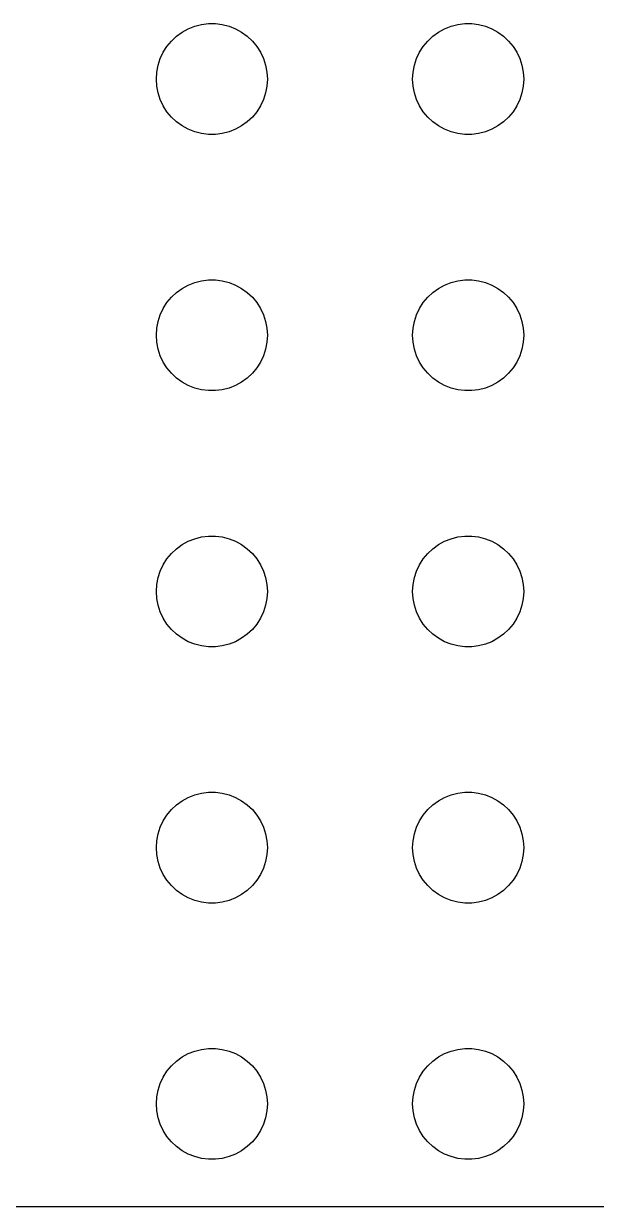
# Model space of a CAD drawing. Header units: metres. Extents: x 9 to 156, y 9 to 156.
# Drawn here: x 49 to 82.5, y 9 to 78.2 of the extents above; entities that cross this region are included whole.
import ezdxf

# ---------------------------------------------------------------- set-up
doc = ezdxf.new("R2010")
doc.units = ezdxf.units.M

msp = doc.modelspace()

# ---------------------------------------------------------------- linework, layer by layer
for p, q in [((57.9284, 77.5042), (58.2586, 77.7441)), ((58.2586, 77.7441), (58.6162, 77.9407)), ((58.6162, 77.9407), (58.9957, 78.0909)), ((58.9957, 78.0909), (59.391, 78.1924)), ((59.391, 78.1924), (59.7959, 78.2436)), ((59.7959, 78.2436), (60.2041, 78.2436)), ((60.2041, 78.2436), (60.609, 78.1924)), ((60.609, 78.1924), (61.0043, 78.0909)), ((61.0043, 78.0909), (61.3838, 77.9407)), ((61.3838, 77.9407), (61.7414, 77.7441)), ((61.7414, 77.7441), (62.0716, 77.5042)), ((72.9284, 77.5042), (73.2586, 77.7441)), ((73.2586, 77.7441), (73.6162, 77.9407)), ((73.6162, 77.9407), (73.9957, 78.0909)), ((73.9957, 78.0909), (74.391, 78.1924)), ((74.391, 78.1924), (74.7959, 78.2436)), ((74.7959, 78.2436), (75.2041, 78.2436)), ((75.2041, 78.2436), (75.609, 78.1924)), ((75.609, 78.1924), (76.0043, 78.0909)), ((76.0043, 78.0909), (76.3838, 77.9407)), ((76.3838, 77.9407), (76.7414, 77.7441)), ((76.7414, 77.7441), (77.0716, 77.5042)), ((57.152, 76.5657), (57.3707, 76.9103)), ((57.3707, 76.9103), (57.6308, 77.2248)), ((57.6308, 77.2248), (57.9284, 77.5042)), ((62.0716, 77.5042), (62.3691, 77.2248)), ((62.3691, 77.2248), (62.6293, 76.9103)), ((62.6293, 76.9103), (62.848, 76.5657)), ((72.152, 76.5657), (72.3707, 76.9103)), ((72.3707, 76.9103), (72.6308, 77.2248)), ((72.6308, 77.2248), (72.9284, 77.5042)), ((77.0716, 77.5042), (77.3691, 77.2248)), ((77.3691, 77.2248), (77.6293, 76.9103)), ((77.6293, 76.9103), (77.848, 76.5657)), ((56.8521, 75.8082), (56.9782, 76.1964)), ((56.9782, 76.1964), (57.152, 76.5657)), ((62.848, 76.5657), (63.0218, 76.1964)), ((63.0218, 76.1964), (63.1479, 75.8082)), ((71.8521, 75.8082), (71.9782, 76.1964)), ((71.9782, 76.1964), (72.152, 76.5657)), ((77.848, 76.5657), (78.0218, 76.1964)), ((78.0218, 76.1964), (78.1479, 75.8082)), ((56.7756, 75.4073), (56.8521, 75.8082)), ((63.1479, 75.8082), (63.2244, 75.4073)), ((71.7756, 75.4073), (71.8521, 75.8082)), ((78.1479, 75.8082), (78.2244, 75.4073)), ((56.75, 75), (56.7756, 75.4073)), ((56.7756, 74.5927), (56.75, 75)), ((63.2244, 75.4073), (63.25, 75)), ((63.25, 75), (63.2244, 74.5927)), ((71.75, 75), (71.7756, 75.4073)), ((71.7756, 74.5927), (71.75, 75)), ((78.2244, 75.4073), (78.25, 75)), ((78.25, 75), (78.2244, 74.5927)), ((56.8521, 74.1918), (56.7756, 74.5927)), ((56.9782, 73.8036), (56.8521, 74.1918)), ((63.1479, 74.1918), (63.0218, 73.8036)), ((63.2244, 74.5927), (63.1479, 74.1918)), ((71.8521, 74.1918), (71.7756, 74.5927)), ((71.9782, 73.8036), (71.8521, 74.1918)), ((78.1479, 74.1918), (78.0218, 73.8036)), ((78.2244, 74.5927), (78.1479, 74.1918)), ((57.152, 73.4343), (56.9782, 73.8036)), ((57.3707, 73.0897), (57.152, 73.4343)), ((62.848, 73.4343), (62.6293, 73.0897)), ((63.0218, 73.8036), (62.848, 73.4343)), ((72.152, 73.4343), (71.9782, 73.8036)), ((72.3707, 73.0897), (72.152, 73.4343)), ((77.848, 73.4343), (77.6293, 73.0897)), ((78.0218, 73.8036), (77.848, 73.4343)), ((57.6308, 72.7752), (57.3707, 73.0897)), ((57.9284, 72.4958), (57.6308, 72.7752)), ((62.3691, 72.7752), (62.0716, 72.4958)), ((62.6293, 73.0897), (62.3691, 72.7752)), ((72.6308, 72.7752), (72.3707, 73.0897)), ((72.9284, 72.4958), (72.6308, 72.7752)), ((77.3691, 72.7752), (77.0716, 72.4958)), ((77.6293, 73.0897), (77.3691, 72.7752)), ((58.2586, 72.2559), (57.9284, 72.4958)), ((58.6162, 72.0593), (58.2586, 72.2559)), ((58.9957, 71.9091), (58.6162, 72.0593)), ((61.3838, 72.0593), (61.0043, 71.9091)), ((61.7414, 72.2559), (61.3838, 72.0593)), ((62.0716, 72.4958), (61.7414, 72.2559)), ((73.2586, 72.2559), (72.9284, 72.4958)), ((73.6162, 72.0593), (73.2586, 72.2559)), ((73.9957, 71.9091), (73.6162, 72.0593)), ((76.3838, 72.0593), (76.0043, 71.9091)), ((76.7414, 72.2559), (76.3838, 72.0593)), ((77.0716, 72.4958), (76.7414, 72.2559)), ((59.391, 71.8076), (58.9957, 71.9091)), ((59.7959, 71.7564), (59.391, 71.8076)), ((60.2041, 71.7564), (59.7959, 71.7564)), ((60.609, 71.8076), (60.2041, 71.7564)), ((61.0043, 71.9091), (60.609, 71.8076)), ((74.391, 71.8076), (73.9957, 71.9091)), ((74.7959, 71.7564), (74.391, 71.8076)), ((75.2041, 71.7564), (74.7959, 71.7564)), ((75.609, 71.8076), (75.2041, 71.7564)), ((76.0043, 71.9091), (75.609, 71.8076)), ((58.6162, 62.9407), (58.9957, 63.0909)), ((58.9957, 63.0909), (59.391, 63.1924)), ((59.391, 63.1924), (59.7959, 63.2436)), ((59.7959, 63.2436), (60.2041, 63.2436)), ((60.2041, 63.2436), (60.609, 63.1924)), ((60.609, 63.1924), (61.0043, 63.0909)), ((61.0043, 63.0909), (61.3838, 62.9407)), ((73.6162, 62.9407), (73.9957, 63.0909)), ((73.9957, 63.0909), (74.391, 63.1924)), ((74.391, 63.1924), (74.7959, 63.2436)), ((74.7959, 63.2436), (75.2041, 63.2436)), ((75.2041, 63.2436), (75.609, 63.1924)), ((75.609, 63.1924), (76.0043, 63.0909)), ((76.0043, 63.0909), (76.3838, 62.9407)), ((57.6308, 62.2248), (57.9284, 62.5042)), ((57.9284, 62.5042), (58.2586, 62.7441)), ((58.2586, 62.7441), (58.6162, 62.9407)), ((61.3838, 62.9407), (61.7414, 62.7441)), ((61.7414, 62.7441), (62.0716, 62.5042)), ((62.0716, 62.5042), (62.3691, 62.2248)), ((72.6308, 62.2248), (72.9284, 62.5042)), ((72.9284, 62.5042), (73.2586, 62.7441)), ((73.2586, 62.7441), (73.6162, 62.9407)), ((76.3838, 62.9407), (76.7414, 62.7441)), ((76.7414, 62.7441), (77.0716, 62.5042)), ((77.0716, 62.5042), (77.3691, 62.2248)), ((57.152, 61.5657), (57.3707, 61.9103)), ((57.3707, 61.9103), (57.6308, 62.2248)), ((62.3691, 62.2248), (62.6293, 61.9103)), ((62.6293, 61.9103), (62.848, 61.5657)), ((72.152, 61.5657), (72.3707, 61.9103)), ((72.3707, 61.9103), (72.6308, 62.2248)), ((77.3691, 62.2248), (77.6293, 61.9103)), ((77.6293, 61.9103), (77.848, 61.5657)), ((56.8521, 60.8082), (56.9782, 61.1964)), ((56.9782, 61.1964), (57.152, 61.5657)), ((62.848, 61.5657), (63.0218, 61.1964)), ((63.0218, 61.1964), (63.1479, 60.8082)), ((71.8521, 60.8082), (71.9782, 61.1964)), ((71.9782, 61.1964), (72.152, 61.5657)), ((77.848, 61.5657), (78.0218, 61.1964)), ((78.0218, 61.1964), (78.1479, 60.8082)), ((56.75, 60), (56.7756, 60.4073)), ((56.7756, 60.4073), (56.8521, 60.8082)), ((63.1479, 60.8082), (63.2244, 60.4073)), ((63.2244, 60.4073), (63.25, 60)), ((71.75, 60), (71.7756, 60.4073)), ((71.7756, 60.4073), (71.8521, 60.8082)), ((78.1479, 60.8082), (78.2244, 60.4073)), ((78.2244, 60.4073), (78.25, 60)), ((56.7756, 59.5927), (56.75, 60)), ((56.8521, 59.1918), (56.7756, 59.5927)), ((63.2244, 59.5927), (63.1479, 59.1918)), ((63.25, 60), (63.2244, 59.5927)), ((71.7756, 59.5927), (71.75, 60)), ((71.8521, 59.1918), (71.7756, 59.5927)), ((78.2244, 59.5927), (78.1479, 59.1918)), ((78.25, 60), (78.2244, 59.5927)), ((56.9782, 58.8036), (56.8521, 59.1918)), ((63.1479, 59.1918), (63.0218, 58.8036)), ((71.9782, 58.8036), (71.8521, 59.1918)), ((78.1479, 59.1918), (78.0218, 58.8036)), ((57.152, 58.4343), (56.9782, 58.8036)), ((57.3707, 58.0897), (57.152, 58.4343)), ((62.848, 58.4343), (62.6293, 58.0897)), ((63.0218, 58.8036), (62.848, 58.4343)), ((72.152, 58.4343), (71.9782, 58.8036)), ((72.3707, 58.0897), (72.152, 58.4343)), ((77.848, 58.4343), (77.6293, 58.0897)), ((78.0218, 58.8036), (77.848, 58.4343)), ((57.6308, 57.7752), (57.3707, 58.0897)), ((57.9284, 57.4958), (57.6308, 57.7752)), ((58.2586, 57.2559), (57.9284, 57.4958)), ((62.0716, 57.4958), (61.7414, 57.2559)), ((62.3691, 57.7752), (62.0716, 57.4958)), ((62.6293, 58.0897), (62.3691, 57.7752)), ((72.6308, 57.7752), (72.3707, 58.0897)), ((72.9284, 57.4958), (72.6308, 57.7752)), ((73.2586, 57.2559), (72.9284, 57.4958)), ((77.0716, 57.4958), (76.7414, 57.2559)), ((77.3691, 57.7752), (77.0716, 57.4958)), ((77.6293, 58.0897), (77.3691, 57.7752)), ((58.6162, 57.0593), (58.2586, 57.2559)), ((58.9957, 56.9091), (58.6162, 57.0593)), ((59.391, 56.8076), (58.9957, 56.9091)), ((59.7959, 56.7564), (59.391, 56.8076)), ((60.609, 56.8076), (60.2041, 56.7564)), ((61.0043, 56.9091), (60.609, 56.8076)), ((61.3838, 57.0593), (61.0043, 56.9091)), ((61.7414, 57.2559), (61.3838, 57.0593)), ((73.6162, 57.0593), (73.2586, 57.2559)), ((73.9957, 56.9091), (73.6162, 57.0593)), ((74.391, 56.8076), (73.9957, 56.9091)), ((74.7959, 56.7564), (74.391, 56.8076)), ((75.609, 56.8076), (75.2041, 56.7564)), ((76.0043, 56.9091), (75.609, 56.8076)), ((76.3838, 57.0593), (76.0043, 56.9091)), ((76.7414, 57.2559), (76.3838, 57.0593)), ((60.2041, 56.7564), (59.7959, 56.7564)), ((75.2041, 56.7564), (74.7959, 56.7564)), ((58.2586, 47.7441), (58.6162, 47.9407)), ((58.6162, 47.9407), (58.9957, 48.0909)), ((58.9957, 48.0909), (59.391, 48.1924)), ((59.391, 48.1924), (59.7959, 48.2436)), ((59.7959, 48.2436), (60.2041, 48.2436)), ((60.2041, 48.2436), (60.609, 48.1924)), ((60.609, 48.1924), (61.0043, 48.0909)), ((61.0043, 48.0909), (61.3838, 47.9407)), ((61.3838, 47.9407), (61.7414, 47.7441)), ((73.2586, 47.7441), (73.6162, 47.9407)), ((73.6162, 47.9407), (73.9957, 48.0909)), ((73.9957, 48.0909), (74.391, 48.1924)), ((74.391, 48.1924), (74.7959, 48.2436)), ((74.7959, 48.2436), (75.2041, 48.2436)), ((75.2041, 48.2436), (75.609, 48.1924)), ((75.609, 48.1924), (76.0043, 48.0909)), ((76.0043, 48.0909), (76.3838, 47.9407)), ((76.3838, 47.9407), (76.7414, 47.7441)), ((57.3707, 46.9103), (57.6308, 47.2248)), ((57.6308, 47.2248), (57.9284, 47.5042)), ((57.9284, 47.5042), (58.2586, 47.7441)), ((61.7414, 47.7441), (62.0716, 47.5042)), ((62.0716, 47.5042), (62.3691, 47.2248)), ((62.3691, 47.2248), (62.6293, 46.9103)), ((72.3707, 46.9103), (72.6308, 47.2248)), ((72.6308, 47.2248), (72.9284, 47.5042)), ((72.9284, 47.5042), (73.2586, 47.7441)), ((76.7414, 47.7441), (77.0716, 47.5042)), ((77.0716, 47.5042), (77.3691, 47.2248)), ((77.3691, 47.2248), (77.6293, 46.9103)), ((56.9782, 46.1964), (57.152, 46.5657)), ((57.152, 46.5657), (57.3707, 46.9103)), ((62.6293, 46.9103), (62.848, 46.5657)), ((62.848, 46.5657), (63.0218, 46.1964)), ((71.9782, 46.1964), (72.152, 46.5657)), ((72.152, 46.5657), (72.3707, 46.9103)), ((77.6293, 46.9103), (77.848, 46.5657)), ((77.848, 46.5657), (78.0218, 46.1964)), ((56.7756, 45.4073), (56.8521, 45.8082)), ((56.8521, 45.8082), (56.9782, 46.1964)), ((63.0218, 46.1964), (63.1479, 45.8082)), ((63.1479, 45.8082), (63.2244, 45.4073)), ((71.7756, 45.4073), (71.8521, 45.8082)), ((71.8521, 45.8082), (71.9782, 46.1964)), ((78.0218, 46.1964), (78.1479, 45.8082)), ((78.1479, 45.8082), (78.2244, 45.4073)), ((56.75, 45), (56.7756, 45.4073)), ((63.2244, 45.4073), (63.25, 45)), ((71.75, 45), (71.7756, 45.4073)), ((78.2244, 45.4073), (78.25, 45)), ((56.7756, 44.5927), (56.75, 45)), ((56.8521, 44.1918), (56.7756, 44.5927)), ((63.2244, 44.5927), (63.1479, 44.1918)), ((63.25, 45), (63.2244, 44.5927)), ((71.7756, 44.5927), (71.75, 45)), ((71.8521, 44.1918), (71.7756, 44.5927)), ((78.2244, 44.5927), (78.1479, 44.1918)), ((78.25, 45), (78.2244, 44.5927)), ((56.9782, 43.8036), (56.8521, 44.1918)), ((57.152, 43.4343), (56.9782, 43.8036)), ((63.0218, 43.8036), (62.848, 43.4343)), ((63.1479, 44.1918), (63.0218, 43.8036)), ((71.9782, 43.8036), (71.8521, 44.1918)), ((72.152, 43.4343), (71.9782, 43.8036)), ((78.0218, 43.8036), (77.848, 43.4343)), ((78.1479, 44.1918), (78.0218, 43.8036)), ((57.3707, 43.0897), (57.152, 43.4343)), ((57.6308, 42.7752), (57.3707, 43.0897)), ((62.6293, 43.0897), (62.3691, 42.7752)), ((62.848, 43.4343), (62.6293, 43.0897)), ((72.3707, 43.0897), (72.152, 43.4343)), ((72.6308, 42.7752), (72.3707, 43.0897)), ((77.6293, 43.0897), (77.3691, 42.7752)), ((77.848, 43.4343), (77.6293, 43.0897)), ((57.9284, 42.4958), (57.6308, 42.7752)), ((58.2586, 42.2559), (57.9284, 42.4958)), ((58.6162, 42.0593), (58.2586, 42.2559)), ((61.7414, 42.2559), (61.3838, 42.0593)), ((62.0716, 42.4958), (61.7414, 42.2559)), ((62.3691, 42.7752), (62.0716, 42.4958)), ((72.9284, 42.4958), (72.6308, 42.7752)), ((73.2586, 42.2559), (72.9284, 42.4958)), ((73.6162, 42.0593), (73.2586, 42.2559)), ((76.7414, 42.2559), (76.3838, 42.0593)), ((77.0716, 42.4958), (76.7414, 42.2559)), ((77.3691, 42.7752), (77.0716, 42.4958)), ((58.9957, 41.9091), (58.6162, 42.0593)), ((59.391, 41.8076), (58.9957, 41.9091)), ((59.7959, 41.7564), (59.391, 41.8076)), ((60.2041, 41.7564), (59.7959, 41.7564)), ((60.609, 41.8076), (60.2041, 41.7564)), ((61.0043, 41.9091), (60.609, 41.8076)), ((61.3838, 42.0593), (61.0043, 41.9091)), ((73.9957, 41.9091), (73.6162, 42.0593)), ((74.391, 41.8076), (73.9957, 41.9091)), ((74.7959, 41.7564), (74.391, 41.8076)), ((75.2041, 41.7564), (74.7959, 41.7564)), ((75.609, 41.8076), (75.2041, 41.7564)), ((76.0043, 41.9091), (75.609, 41.8076)), ((76.3838, 42.0593), (76.0043, 41.9091)), ((59.391, 33.1924), (59.7959, 33.2436)), ((59.7959, 33.2436), (60.2041, 33.2436)), ((60.2041, 33.2436), (60.609, 33.1924)), ((74.391, 33.1924), (74.7959, 33.2436)), ((74.7959, 33.2436), (75.2041, 33.2436)), ((75.2041, 33.2436), (75.609, 33.1924)), ((57.9284, 32.5042), (58.2586, 32.7441)), ((58.2586, 32.7441), (58.6162, 32.9407)), ((58.6162, 32.9407), (58.9957, 33.0909)), ((58.9957, 33.0909), (59.391, 33.1924)), ((60.609, 33.1924), (61.0043, 33.0909)), ((61.0043, 33.0909), (61.3838, 32.9407)), ((61.3838, 32.9407), (61.7414, 32.7441)), ((61.7414, 32.7441), (62.0716, 32.5042)), ((72.9284, 32.5042), (73.2586, 32.7441)), ((73.2586, 32.7441), (73.6162, 32.9407)), ((73.6162, 32.9407), (73.9957, 33.0909)), ((73.9957, 33.0909), (74.391, 33.1924)), ((75.609, 33.1924), (76.0043, 33.0909)), ((76.0043, 33.0909), (76.3838, 32.9407)), ((76.3838, 32.9407), (76.7414, 32.7441)), ((76.7414, 32.7441), (77.0716, 32.5042)), ((57.152, 31.5657), (57.3707, 31.9103)), ((57.3707, 31.9103), (57.6308, 32.2248)), ((57.6308, 32.2248), (57.9284, 32.5042)), ((62.0716, 32.5042), (62.3691, 32.2248)), ((62.3691, 32.2248), (62.6293, 31.9103)), ((62.6293, 31.9103), (62.848, 31.5657)), ((72.152, 31.5657), (72.3707, 31.9103)), ((72.3707, 31.9103), (72.6308, 32.2248)), ((72.6308, 32.2248), (72.9284, 32.5042)), ((77.0716, 32.5042), (77.3691, 32.2248)), ((77.3691, 32.2248), (77.6293, 31.9103)), ((77.6293, 31.9103), (77.848, 31.5657)), ((56.8521, 30.8082), (56.9782, 31.1964)), ((56.9782, 31.1964), (57.152, 31.5657)), ((62.848, 31.5657), (63.0218, 31.1964)), ((63.0218, 31.1964), (63.1479, 30.8082)), ((71.8521, 30.8082), (71.9782, 31.1964)), ((71.9782, 31.1964), (72.152, 31.5657)), ((77.848, 31.5657), (78.0218, 31.1964)), ((78.0218, 31.1964), (78.1479, 30.8082)), ((56.7756, 30.4073), (56.8521, 30.8082)), ((63.1479, 30.8082), (63.2244, 30.4073)), ((71.7756, 30.4073), (71.8521, 30.8082)), ((78.1479, 30.8082), (78.2244, 30.4073)), ((56.75, 30), (56.7756, 30.4073)), ((56.7756, 29.5927), (56.75, 30)), ((63.2244, 30.4073), (63.25, 30)), ((63.25, 30), (63.2244, 29.5927)), ((71.75, 30), (71.7756, 30.4073)), ((71.7756, 29.5927), (71.75, 30)), ((78.2244, 30.4073), (78.25, 30)), ((78.25, 30), (78.2244, 29.5927)), ((56.8521, 29.1918), (56.7756, 29.5927)), ((56.9782, 28.8036), (56.8521, 29.1918)), ((63.1479, 29.1918), (63.0218, 28.8036)), ((63.2244, 29.5927), (63.1479, 29.1918)), ((71.8521, 29.1918), (71.7756, 29.5927)), ((71.9782, 28.8036), (71.8521, 29.1918)), ((78.1479, 29.1918), (78.0218, 28.8036)), ((78.2244, 29.5927), (78.1479, 29.1918)), ((57.152, 28.4343), (56.9782, 28.8036)), ((57.3707, 28.0897), (57.152, 28.4343)), ((62.848, 28.4343), (62.6293, 28.0897)), ((63.0218, 28.8036), (62.848, 28.4343)), ((72.152, 28.4343), (71.9782, 28.8036)), ((72.3707, 28.0897), (72.152, 28.4343)), ((77.848, 28.4343), (77.6293, 28.0897)), ((78.0218, 28.8036), (77.848, 28.4343)), ((57.6308, 27.7752), (57.3707, 28.0897)), ((57.9284, 27.4958), (57.6308, 27.7752)), ((62.3691, 27.7752), (62.0716, 27.4958)), ((62.6293, 28.0897), (62.3691, 27.7752)), ((72.6308, 27.7752), (72.3707, 28.0897)), ((72.9284, 27.4958), (72.6308, 27.7752)), ((77.3691, 27.7752), (77.0716, 27.4958)), ((77.6293, 28.0897), (77.3691, 27.7752)), ((58.2586, 27.2559), (57.9284, 27.4958)), ((58.6162, 27.0593), (58.2586, 27.2559)), ((58.9957, 26.9091), (58.6162, 27.0593)), ((61.3838, 27.0593), (61.0043, 26.9091)), ((61.7414, 27.2559), (61.3838, 27.0593)), ((62.0716, 27.4958), (61.7414, 27.2559)), ((73.2586, 27.2559), (72.9284, 27.4958)), ((73.6162, 27.0593), (73.2586, 27.2559)), ((73.9957, 26.9091), (73.6162, 27.0593)), ((76.3838, 27.0593), (76.0043, 26.9091)), ((76.7414, 27.2559), (76.3838, 27.0593)), ((77.0716, 27.4958), (76.7414, 27.2559)), ((59.391, 26.8076), (58.9957, 26.9091)), ((59.7959, 26.7564), (59.391, 26.8076)), ((60.2041, 26.7564), (59.7959, 26.7564)), ((60.609, 26.8076), (60.2041, 26.7564)), ((61.0043, 26.9091), (60.609, 26.8076)), ((74.391, 26.8076), (73.9957, 26.9091)), ((74.7959, 26.7564), (74.391, 26.8076)), ((75.2041, 26.7564), (74.7959, 26.7564)), ((75.609, 26.8076), (75.2041, 26.7564)), ((76.0043, 26.9091), (75.609, 26.8076)), ((58.6162, 17.9407), (58.9957, 18.0909)), ((58.9957, 18.0909), (59.391, 18.1924)), ((59.391, 18.1924), (59.7959, 18.2436)), ((59.7959, 18.2436), (60.2041, 18.2436)), ((60.2041, 18.2436), (60.609, 18.1924)), ((60.609, 18.1924), (61.0043, 18.0909)), ((61.0043, 18.0909), (61.3838, 17.9407)), ((73.6162, 17.9407), (73.9957, 18.0909)), ((73.9957, 18.0909), (74.391, 18.1924)), ((74.391, 18.1924), (74.7959, 18.2436)), ((74.7959, 18.2436), (75.2041, 18.2436)), ((75.2041, 18.2436), (75.609, 18.1924)), ((75.609, 18.1924), (76.0043, 18.0909)), ((76.0043, 18.0909), (76.3838, 17.9407)), ((57.6308, 17.2248), (57.9284, 17.5042)), ((57.9284, 17.5042), (58.2586, 17.7441)), ((58.2586, 17.7441), (58.6162, 17.9407)), ((61.3838, 17.9407), (61.7414, 17.7441)), ((61.7414, 17.7441), (62.0716, 17.5042)), ((62.0716, 17.5042), (62.3691, 17.2248)), ((72.6308, 17.2248), (72.9284, 17.5042)), ((72.9284, 17.5042), (73.2586, 17.7441)), ((73.2586, 17.7441), (73.6162, 17.9407)), ((76.3838, 17.9407), (76.7414, 17.7441)), ((76.7414, 17.7441), (77.0716, 17.5042)), ((77.0716, 17.5042), (77.3691, 17.2248)), ((57.152, 16.5657), (57.3707, 16.9103)), ((57.3707, 16.9103), (57.6308, 17.2248)), ((62.3691, 17.2248), (62.6293, 16.9103)), ((62.6293, 16.9103), (62.848, 16.5657)), ((72.152, 16.5657), (72.3707, 16.9103)), ((72.3707, 16.9103), (72.6308, 17.2248)), ((77.3691, 17.2248), (77.6293, 16.9103)), ((77.6293, 16.9103), (77.848, 16.5657)), ((56.8521, 15.8082), (56.9782, 16.1964)), ((56.9782, 16.1964), (57.152, 16.5657)), ((62.848, 16.5657), (63.0218, 16.1964)), ((63.0218, 16.1964), (63.1479, 15.8082)), ((71.8521, 15.8082), (71.9782, 16.1964)), ((71.9782, 16.1964), (72.152, 16.5657)), ((77.848, 16.5657), (78.0218, 16.1964)), ((78.0218, 16.1964), (78.1479, 15.8082)), ((56.75, 15), (56.7756, 15.4073)), ((56.7756, 15.4073), (56.8521, 15.8082)), ((63.1479, 15.8082), (63.2244, 15.4073)), ((63.2244, 15.4073), (63.25, 15)), ((71.75, 15), (71.7756, 15.4073)), ((71.7756, 15.4073), (71.8521, 15.8082)), ((78.1479, 15.8082), (78.2244, 15.4073)), ((78.2244, 15.4073), (78.25, 15)), ((56.7756, 14.5927), (56.75, 15)), ((56.8521, 14.1918), (56.7756, 14.5927)), ((63.2244, 14.5927), (63.1479, 14.1918)), ((63.25, 15), (63.2244, 14.5927)), ((71.7756, 14.5927), (71.75, 15)), ((71.8521, 14.1918), (71.7756, 14.5927)), ((78.2244, 14.5927), (78.1479, 14.1918)), ((78.25, 15), (78.2244, 14.5927)), ((56.9782, 13.8036), (56.8521, 14.1918)), ((63.1479, 14.1918), (63.0218, 13.8036)), ((71.9782, 13.8036), (71.8521, 14.1918)), ((78.1479, 14.1918), (78.0218, 13.8036)), ((57.152, 13.4343), (56.9782, 13.8036)), ((57.3707, 13.0897), (57.152, 13.4343)), ((62.848, 13.4343), (62.6293, 13.0897)), ((63.0218, 13.8036), (62.848, 13.4343)), ((72.152, 13.4343), (71.9782, 13.8036)), ((72.3707, 13.0897), (72.152, 13.4343)), ((77.848, 13.4343), (77.6293, 13.0897)), ((78.0218, 13.8036), (77.848, 13.4343)), ((57.6308, 12.7752), (57.3707, 13.0897)), ((57.9284, 12.4958), (57.6308, 12.7752)), ((58.2586, 12.2559), (57.9284, 12.4958)), ((62.0716, 12.4958), (61.7414, 12.2559)), ((62.3691, 12.7752), (62.0716, 12.4958)), ((62.6293, 13.0897), (62.3691, 12.7752)), ((72.6308, 12.7752), (72.3707, 13.0897)), ((72.9284, 12.4958), (72.6308, 12.7752)), ((73.2586, 12.2559), (72.9284, 12.4958)), ((77.0716, 12.4958), (76.7414, 12.2559)), ((77.3691, 12.7752), (77.0716, 12.4958)), ((77.6293, 13.0897), (77.3691, 12.7752)), ((58.6162, 12.0593), (58.2586, 12.2559)), ((58.9957, 11.9091), (58.6162, 12.0593)), ((59.391, 11.8076), (58.9957, 11.9091)), ((59.7959, 11.7564), (59.391, 11.8076)), ((60.609, 11.8076), (60.2041, 11.7564)), ((61.0043, 11.9091), (60.609, 11.8076)), ((61.3838, 12.0593), (61.0043, 11.9091)), ((61.7414, 12.2559), (61.3838, 12.0593)), ((73.6162, 12.0593), (73.2586, 12.2559)), ((73.9957, 11.9091), (73.6162, 12.0593)), ((74.391, 11.8076), (73.9957, 11.9091)), ((74.7959, 11.7564), (74.391, 11.8076)), ((75.609, 11.8076), (75.2041, 11.7564)), ((76.0043, 11.9091), (75.609, 11.8076)), ((76.3838, 12.0593), (76.0043, 11.9091)), ((76.7414, 12.2559), (76.3838, 12.0593)), ((60.2041, 11.7564), (59.7959, 11.7564)), ((75.2041, 11.7564), (74.7959, 11.7564)), ((14, 9), (151, 9))]:
    msp.add_line(p, q)

doc.saveas('drawing.dxf')
